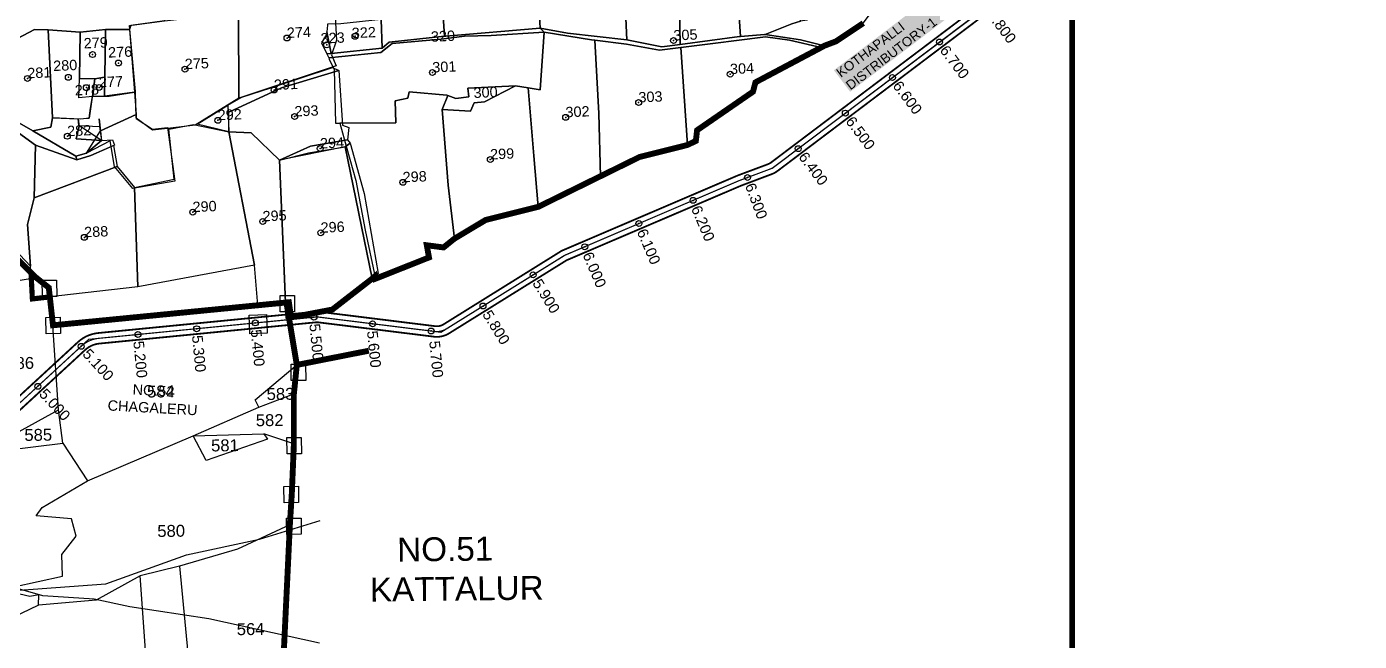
# Model space of a CAD drawing. Header units: inches. Extents: x 204181 to 273365, y 1587708 to 1600456.
# Drawn here: x 217638 to 219897, y 1593183 to 1594225 of the extents above; entities that cross this region are included whole.
import ezdxf
from ezdxf.enums import TextEntityAlignment as Align

# ---------------------------------------------------------------- set-up
doc = ezdxf.new("R2010")
doc.units = ezdxf.units.IN
doc.header["$LTSCALE"] = 15
doc.header["$MEASUREMENT"] = 0
doc.header["$PDMODE"] = 32
doc.header["$PDSIZE"] = 10
doc.linetypes.add('HIDDEN2', pattern=[0.1875, 0.125, -0.0625])
doc.linetypes.add('PHANTOM2', pattern=[1.25, 0.625, -0.125, 0.125, -0.125, 0.125, -0.125])
for name, color, linetype in [('288', 7, 'Continuous'), ('82', 7, 'Continuous'), ('CANAL1', 7, 'Continuous'), ('CSMark', 72, 'Continuous'), ('PLOT', 7, 'Continuous'), ('PLOT NO', 7, 'Continuous'), ('PLOTS', 7, 'Continuous'), ('PLOTS NO', 7, 'Continuous'), ('RAOD', 1, 'Continuous'), ('STRUCTURE', 5, 'Continuous'), ('text1', 7, 'Continuous'), ('text2', 7, 'Continuous'), ('VILLAGE BOUNDARY STONES', 1, 'Continuous'), ('VILLAGE BOUNDRY', 5, 'Continuous')]:
    doc.layers.add(name, color=color, linetype=linetype)
doc.styles.add('FONT1', font='Arial')
doc.styles.get("Standard").update_dxf_attribs({"font": 'arial.ttf'})

msp = doc.modelspace()

# ---------------------------------------------------------------- linework, layer by layer
at = {"layer": '288'}
msp.add_point((217735.4, 1593867.8), dxfattribs=at)
at = {"layer": 'CANAL1', "color": 200, "linetype": 'ByBlock', "ltscale": 40, "const_width": 3}
for points in [[(216626.5, 1593050.3), (217180.6, 1593272.3), (217338.6, 1593336.3, 0.090232), (217344.9, 1593340.3), (217724.6, 1593690.3, -0.163126), (217758.8, 1593705.6), (218125.8, 1593741.6, -0.055321), (218134.4, 1593741.5), (218330.6, 1593717.2, 0.171561), (218344.3, 1593720.2), (218544.8, 1593845), (218842.6, 1593972.4), (218894.8, 1593991.9, 0.072044), (218900, 1593994.8), (219275.4, 1594278.1), (219596.6, 1594539.2), (219783.4, 1594671.2, 0.271702), (219792.2, 1594690.6), (219765.1, 1594947), (219725.3, 1595266.8, -0.280153), (219741.9, 1595303.7), (219895.9, 1595409.5)], [(216633.5, 1593033.7), (217187.4, 1593255.7), (217345.3, 1593319.6, 0.090232), (217357.1, 1593327.1), (217736.8, 1593677, -0.163126), (217760.6, 1593687.7), (218127.6, 1593723.7, -0.055321), (218132.2, 1593723.7), (218328.4, 1593699.4, 0.171561), (218353.8, 1593705), (218553.2, 1593829), (218849.4, 1593955.6), (218901.1, 1593975, 0.072044), (218910.9, 1593980.4), (219286.6, 1594263.9), (219607.4, 1594524.8), (219793.8, 1594656.5, 0.271702), (219810.1, 1594692.5), (219782.9, 1594949), (219743.2, 1595269, -0.280153), (219752.1, 1595288.9), (219895.9, 1595387.7)]]:
    msp.add_lwpolyline(points, format="xyb", dxfattribs=at)
at = {"layer": 'CANAL1', "color": 1, "linetype": 'HIDDEN2', "ltscale": 5, "const_width": 2}
msp.add_lwpolyline([(216630, 1593042), (217184, 1593264), (217341.9, 1593328, 0.090232), (217351, 1593333.7), (217730.7, 1593683.6, -0.163126), (217759.7, 1593696.6), (218126.7, 1593732.7, -0.055321), (218133.3, 1593732.6), (218329.5, 1593708.3, 0.171561), (218349, 1593712.6), (218549, 1593837), (218846, 1593964), (218897.9, 1593983.5, 0.072044), (218905.5, 1593987.6), (219281, 1594271), (219602, 1594532), (219788.6, 1594663.8, 0.271702), (219801.1, 1594691.5), (219774, 1594948), (219734.2, 1595267.9, -0.280153), (219747, 1595296.3), (219895.9, 1595398.6)], format="xyb", dxfattribs=at)
at = {"layer": 'CSMark', "linetype": 'Continuous'}
for p in [(219185.5, 1594198.9), (219105.7, 1594138.7), (219025.8, 1594078.5), (218946, 1594018.2), (218859.9, 1593969.2), (218767.7, 1593930.5), (218675.8, 1593891.2), (218583.9, 1593851.9), (218496.3, 1593804.2), (218411.4, 1593751.4), (218124.8, 1593732.5), (217826.3, 1593703.2), (217925.8, 1593712.9), (218025.3, 1593722.7), (218224.1, 1593721.3), (218323.3, 1593709.1), (217730.1, 1593683.1), (217656.6, 1593615.3)]:
    msp.add_point(p, dxfattribs=at)
at = {"layer": 'PLOT'}
for points in [[(218949.5, 1594234.1), (218939.4, 1594366.4), (218924.4, 1594543.4), (218918.8, 1594644.1), (218898, 1594621.2), (218823.5, 1594593), (218831.5, 1594443.4), (218838, 1594361.9), (218848.2, 1594208.5), (218888.7, 1594211.9), (218890, 1594211.7), (218935, 1594229.8), (218949.5, 1594234.1)], [(218727.9, 1594615.7), (218690.5, 1594623.7), (218689.1, 1594621.9), (218634.1, 1594553.5), (218639.4, 1594524.1), (218644.8, 1594416.3), (218650, 1594312.7), (218651.9, 1594276.1), (218652.5, 1594264.3), (218655.3, 1594202.6), (218714.4, 1594190.9), (218745.6, 1594194.5), (218744.4, 1594254.2), (218741, 1594269.3), (218739.1, 1594381.7), (218732.2, 1594502), (218727.9, 1594615.7)], [(218768.7, 1594602.5), (218727.9, 1594615.7), (218732.2, 1594502), (218739.1, 1594381.7), (218741, 1594269.3), (218744.4, 1594254.2), (218745.6, 1594194.5), (218846.5, 1594208.4), (218848.2, 1594208.5), (218838, 1594361.9), (218831.5, 1594443.4), (218823.5, 1594593), (218768.7, 1594602.5)], [(218655.3, 1594202.6), (218652.5, 1594264.3), (218651.9, 1594276.1), (218650, 1594312.7), (218644.8, 1594416.3), (218639.4, 1594524.1), (218634.1, 1594553.5), (218600.1, 1594523.7), (218501.2, 1594437.2), (218502.1, 1594335), (218508.4, 1594222.2), (218554.8, 1594214.2), (218655.3, 1594202.6)], [(218508.4, 1594222.2), (218502.1, 1594335), (218501.2, 1594437.2), (218499.6, 1594435.9), (218384.8, 1594360.9), (218335.8, 1594326.2), (218340.3, 1594293.7), (218346, 1594208.8), (218348.3, 1594209), (218508.4, 1594222.2)], [(218335.8, 1594326.2), (218303.8, 1594339.3), (218230.8, 1594360.5), (218229.9, 1594361.1), (218233.7, 1594325), (218234.4, 1594318.2), (218237.8, 1594286.4), (218237.9, 1594285.1), (218237.6, 1594257), (218238.5, 1594237.2), (218240.5, 1594188.8), (218252.2, 1594198.5), (218346, 1594208.8), (218340.3, 1594293.7), (218335.8, 1594326.2)], [(217996.6, 1594249.1), (218156.6, 1594310.4), (218163.2, 1594202), (218154.3, 1594177.1), (218162.4, 1594158.3), (217997.4, 1594104), (217996.6, 1594249.1)], [(217728.5, 1594281.2), (217804.2, 1594271.7), (217868, 1594288.5), (217871.1, 1594234.9), (217814.1, 1594227), (217812.2, 1594220.1), (217771.1, 1594220.2), (217728.2, 1594215.5), (217673.8, 1594219.5), (217650.6, 1594220.2), (217584.4, 1594184.9), (217581.7, 1594155.3), (217567.2, 1594156.1), (217566.4, 1594186), (217603.7, 1594222.2), (217627.2, 1594240), (217644.5, 1594240.2), (217682.8, 1594270), (217728.5, 1594281.2)], [(219073.4, 1594254.3), (219065, 1594277.3), (219058.1, 1594274.9), (219017.3, 1594261.1), (219017.2, 1594262.5), (218995.9, 1594251), (218992.6, 1594249.6), (218960.4, 1594236.1), (218949.5, 1594234.1), (218935, 1594229.8), (218890, 1594211.7), (218949.6, 1594202.8), (218990.4, 1594192.7), (219010, 1594200.1), (219022.6, 1594208.6), (219056.2, 1594231), (219073.4, 1594254.3)], [(217996.6, 1594249.1), (217997.4, 1594104), (217923.3, 1594058.1), (217881.7, 1594053.1), (217850.7, 1594049.3), (217823.2, 1594069.7), (217822.4, 1594115.2), (217811.8, 1594227), (217871.1, 1594234.9), (217996.6, 1594249.1)], [(218240.5, 1594188.8), (218238.5, 1594237.2), (218170.1, 1594229.9), (218147.5, 1594229.2), (218147.6, 1594227.7), (218146.5, 1594216.2), (218154.2, 1594179.7), (218240.5, 1594188.8)], [(217673.8, 1594219.5), (217681.5, 1594070.5), (217678.5, 1594054.5), (217647.9, 1594048.6), (217625.4, 1594061.1), (217581.7, 1594155.3), (217584.4, 1594184.9), (217650.6, 1594220.2), (217673.8, 1594219.5)], [(217673.8, 1594219.5), (217728.2, 1594215.5), (217727.3, 1594137.2), (217753.2, 1594136.8), (217743.6, 1594069.8), (217729.5, 1594068.4), (217681.5, 1594070.5), (217673.8, 1594219.5)], [(217753.2, 1594136.8), (217727.3, 1594137.2), (217728.2, 1594215.5), (217771.1, 1594220.2), (217770.1, 1594139.2), (217753.2, 1594136.8)], [(217770.1, 1594139.2), (217771.1, 1594220.2), (217812.2, 1594220.1), (217820.6, 1594113.7), (217769.4, 1594107.3), (217770.1, 1594139.2)], [(218154.2, 1594179.7), (218146.5, 1594216.2), (218146.1, 1594211.9), (218137.6, 1594197.7), (218146.5, 1594178.8), (218154.2, 1594179.7)], [(218515.3, 1594215.9), (218508.4, 1594222.2), (218348.3, 1594209), (218346, 1594208.8), (218252.2, 1594198.5), (218240.5, 1594188.8), (218154.2, 1594179.7), (218146.5, 1594178.8), (218149.7, 1594171.9), (218238.4, 1594181.3), (218257.4, 1594196.6), (218340.5, 1594203.6), (218379.9, 1594208.9), (218425.5, 1594209.8), (218515.3, 1594215.9)], [(218488, 1594121.3), (218508.1, 1594118), (218515.3, 1594215.9), (218425.5, 1594209.8), (218379.9, 1594208.9), (218340.5, 1594203.6), (218257.4, 1594196.6), (218238.4, 1594181.3), (218149.7, 1594171.9), (218150.7, 1594170), (218159, 1594152.1), (218161, 1594061.1), (218168.4, 1594061.1), (218263.3, 1594061.7), (218262.3, 1594099.1), (218283.7, 1594103.9), (218286.3, 1594114.4), (218350, 1594108.8), (218351.5, 1594108.2), (218365.3, 1594103), (218387.6, 1594105.8), (218385.4, 1594120.6), (218466.7, 1594124.8), (218488, 1594121.3)], [(218601.3, 1594201.9), (218595.4, 1594202.6), (218515.3, 1594215.9), (218508.1, 1594118), (218488, 1594121.3), (218497.7, 1594005.9), (218505, 1593919.5), (218610.7, 1593971.5), (218607.9, 1594077.7), (218601.3, 1594201.9)], [(218890, 1594211.7), (218888.7, 1594211.9), (218848.2, 1594208.5), (218846.5, 1594208.4), (218745.6, 1594194.5), (218714.4, 1594190.9), (218655.3, 1594202.6), (218554.8, 1594214.2), (218508.4, 1594222.2), (218515.3, 1594215.9), (218595.4, 1594202.6), (218601.3, 1594201.9), (218655, 1594195.4), (218710.4, 1594184.9), (218746.9, 1594189.6), (218801.1, 1594196.5), (218890.5, 1594207.9), (218931.4, 1594202), (218984.7, 1594189.6), (218987.7, 1594191.2), (218990.4, 1594192.7), (218949.6, 1594202.8), (218890, 1594211.7)], [(218984.7, 1594189.6), (218931.4, 1594202), (218890.5, 1594207.9), (218801.1, 1594196.5), (218746.9, 1594189.6), (218758, 1594024.4), (218772.3, 1594031.2), (218774.4, 1594049.4), (218869.2, 1594114.7), (218873.4, 1594130.6), (218984.7, 1594189.6)], [(218746.9, 1594189.6), (218710.4, 1594184.9), (218655, 1594195.4), (218601.3, 1594201.9), (218607.9, 1594077.7), (218610.7, 1593971.5), (218615.1, 1593973.6), (218677, 1594004.1), (218756.4, 1594023.6), (218758, 1594024.4), (218746.9, 1594189.6)], [(217749.1, 1594106.5), (217749.1, 1594106.5), (217753.2, 1594136.8), (217770.1, 1594139.2), (217769.4, 1594107.3), (217749.1, 1594106.5)], [(217750.5, 1594106.7), (217750.5, 1594106.7), (217753.2, 1594136.8), (217770.1, 1594139.2), (217769.4, 1594107.3), (217750.5, 1594106.7)], [(217980.4, 1594080.2), (217980.4, 1594080.2), (217978.6, 1594092.1), (218002.3, 1594105.5), (218051.8, 1594121.2), (218156, 1594155.5), (218166.8, 1594150.6), (218069.6, 1594121.3), (217980.4, 1594080.2)], [(217980.4, 1594080.2), (218069.6, 1594121.3), (218166.8, 1594150.6), (218173.1, 1594057.9), (218183.7, 1594054.1), (218181.8, 1594033.3), (218119.1, 1594022.4), (218066.2, 1593998.7), (218018, 1594045.1), (217980.2, 1594046.6), (217980.4, 1594080.2)], [(217727.3, 1594137.2), (217727.3, 1594137.2), (217753.2, 1594136.8), (217749.1, 1594106.5), (217726, 1594104.4), (217727.3, 1594137.2)], [(217727.3, 1594137.2), (217727.3, 1594137.2), (217753.2, 1594136.8), (217749.1, 1594106.5), (217726, 1594104.4), (217727.3, 1594137.2)], [(218341.9, 1594084.7), (218390.3, 1594081.6), (218396.4, 1594096.1), (218413.9, 1594097.4), (218466.7, 1594124.8), (218385.4, 1594120.6), (218387.6, 1594105.8), (218365.3, 1594103), (218351.5, 1594108.2), (218341.9, 1594084.7)], [(218488, 1594121.3), (218466.7, 1594124.8), (218413.9, 1594097.4), (218396.4, 1594096.1), (218390.3, 1594081.6), (218341.9, 1594084.7), (218352.4, 1593956.4), (218362.8, 1593865.5), (218364.5, 1593866.9), (218415.8, 1593897.2), (218505, 1593919.5), (218497.7, 1594005.9), (218488, 1594121.3)], [(217342.2, 1593991.6), (217478.9, 1594011.2), (217575.3, 1594075.1), (217580.2, 1594097), (217611.5, 1594053.8), (217652.3, 1594024.3), (217650.3, 1593934.6), (217639, 1593889.8), (217644.3, 1593818.8), (217571.5, 1593895.1), (217342.2, 1593991.6)], [(217762.6, 1594048.2), (217760.8, 1594068.7), (217764.3, 1594032), (217726.2, 1594057.3), (217724.9, 1594068.7), (217743.6, 1594069.8), (217746, 1594086.8), (217749.1, 1594106.5), (217777.2, 1594107.1), (217820.6, 1594113.7), (217823.4, 1594075.9), (217762.6, 1594048.2)], [(218351.5, 1594108.2), (218350, 1594108.8), (218286.3, 1594114.4), (218283.7, 1594103.9), (218262.3, 1594099.1), (218263.3, 1594061.7), (218168.4, 1594061.1), (218180.5, 1594018.7), (218195.9, 1593964.3), (218211.3, 1593880.2), (218228.9, 1593797.6), (218319.8, 1593833.7), (218316.1, 1593854.4), (218344.5, 1593850.7), (218362.8, 1593865.5), (218352.4, 1593956.4), (218341.9, 1594084.7), (218351.5, 1594108.2)], [(217724.9, 1594068.7), (217726.7, 1594056.2), (217721.7, 1594034.6), (217764.3, 1594032), (217739.3, 1594010.4), (217720.7, 1594005.7), (217647.9, 1594048.6), (217678.5, 1594054.5), (217681.5, 1594070.5), (217724.9, 1594068.7), (217724.9, 1594068.7)], [(217762, 1594048.1), (217762.6, 1594048.2), (217823.4, 1594075.9), (217823.4, 1594069.4), (217851, 1594051.1), (217876.3, 1594054.1), (217888.9, 1593963.2), (217817.8, 1593950.5), (217786.8, 1593987.9), (217779.4, 1594031.6), (217739.3, 1594010.4), (217762.6, 1594048.2), (217762, 1594048.1), (217762, 1594048.1)], [(217980.2, 1594046.6), (217926.9, 1594059.8), (217978.6, 1594092.1), (217980.2, 1594046.6)], [(217611.5, 1594053.8), (217611.5, 1594053.8), (217625.4, 1594061.1), (217647.9, 1594048.6), (217720.7, 1594005.7), (217722.5, 1593999.4), (217652.3, 1594024.3), (217611.5, 1594053.8)], [(217724.9, 1594068.7), (217726.2, 1594057.3), (217761, 1594055.9), (217764.3, 1594032), (217721.7, 1594034.6), (217726.7, 1594056.2), (217724.9, 1594068.7), (217724.9, 1594068.7)], [(217820.6, 1593952.6), (217887.8, 1593966.3), (217878.4, 1594051.1), (217920.4, 1594059.1), (217980.2, 1594046.6), (218024.2, 1593820.6), (217826.1, 1593783.8), (217820.6, 1593952.6)], [(217722.5, 1593999.4), (217720.7, 1594005.7), (217739.3, 1594010.4), (217764.3, 1594032), (217783.1, 1594033), (217786.4, 1594024.2), (217746.5, 1594006.3), (217722.5, 1593999.4)], [(218066.2, 1593998.7), (218119.1, 1594022.4), (218181.8, 1594033.3), (218186.4, 1594027.3), (218177.4, 1594021.3), (218066.2, 1593998.7)], [(218177.4, 1594021.3), (218186.4, 1594027.3), (218209.9, 1593942.3), (218233.8, 1593806.5), (218223.6, 1593797.9), (218177.4, 1594021.3), (218177.4, 1594021.3)], [(217652.3, 1594024.3), (217722.5, 1593999.4), (217746.5, 1594006.3), (217785, 1594023.4), (217790.9, 1593987.7), (217650.3, 1593934.6), (217652.3, 1594024.3)], [(218066.2, 1593998.7), (218115.3, 1594011.2), (218177.4, 1594021.3), (218223.6, 1593797.9), (218155.9, 1593745.4), (218077.9, 1593730.2), (218066.2, 1593998.7)], [(217650.3, 1593934.6), (217790.9, 1593987.7), (217820.6, 1593952.6), (217826.1, 1593783.8), (217647.3, 1593763.5), (217644.3, 1593818.8), (217639, 1593889.8), (217650.3, 1593934.6)]]:
    msp.add_lwpolyline(points, close=True, dxfattribs=at)
for points in [[(218029.5, 1593752.7), (218024.2, 1593820.6), (217980.2, 1594046.6), (217980.2, 1594046.6)], [(217980.2, 1594046.6), (218018, 1594045.1), (218066.2, 1593998.7), (218076.7, 1593757.3)], [(217235.1, 1593823.2), (217393.8, 1593755.7), (217524.5, 1593777.9), (217653.4, 1593799.7)], [(217698.7, 1593519), (217691.6, 1593575.3), (217682.2, 1593718.7)], [(218031.4, 1593579.8), (218024.9, 1593592.5), (218095.7, 1593651.5)], [(217295.2, 1593227.9), (217364.4, 1593219.1), (217464.5, 1593239.6), (217473.4, 1593228.4), (217538.5, 1593250.4), (217616.1, 1593275.3), (217698.1, 1593293.6), (217697.1, 1593329.9), (217721.8, 1593361.3), (217713.7, 1593390.8), (217653.8, 1593395.5), (217663.7, 1593409.6), (217740.7, 1593455), (217919.9, 1593531.4), (218031.4, 1593579.8), (218090.7, 1593602.3)], [(217556.7, 1593501.3), (217691.6, 1593575.3)], [(218090.7, 1593517.6), (218039.6, 1593534.8), (218046.1, 1593525.6), (217941.8, 1593489.3), (217919.9, 1593531.4), (218039.6, 1593534.8)], [(217459.8, 1593477.1), (217556.7, 1593501.3), (217698.7, 1593519), (217740.7, 1593455)], [(218083.9, 1593380.5), (217995.3, 1593339.1), (217896.6, 1593310.1), (217829.8, 1593293.8), (217755.3, 1593252.8), (217657.7, 1593244.3), (217658.2, 1593261.5), (217642.9, 1593259.2), (217597, 1593269.4)], [(217896.6, 1593310.1), (217910.6, 1593162.6), (217926.9, 1593096.4), (217962.5, 1592897.6)], [(217883.7, 1592880.4), (217838.9, 1593167.8), (217829.8, 1593293.8)], [(217657.7, 1593244.3), (217557, 1593196), (217538.5, 1593250.4)]]:
    msp.add_lwpolyline(points, dxfattribs=at)
at = {"layer": 'PLOTS'}
msp.add_lwpolyline([(218014.8, 1593735.9), (218044.2, 1593737.2), (218045.6, 1593705.6), (218016.2, 1593704.3)], close=True, dxfattribs=at)
at = {"layer": 'PLOTS NO', "color": 7}
for p in [(218079.1, 1594205.7), (218194.4, 1594208.6), (218734.6, 1594201.4), (218146.3, 1594194), (217749.3, 1594177.6), (217793.2, 1594163.3), (217639, 1594137.3), (217708.3, 1594139.1), (217906, 1594152.8), (218325.7, 1594147.3), (218830.6, 1594144.4), (217738.8, 1594121.6), (217738.8, 1594121.6), (217760.5, 1594122), (218057.2, 1594117.6), (218675.3, 1594096.4), (217961.9, 1594066.2), (218092, 1594072.6), (218551.6, 1594071.2), (217706.6, 1594039.2), (218135.3, 1594018.3), (218423.8, 1593999.7), (218275.5, 1593961), (217919.2, 1593910.5), (218037.9, 1593894.8), (218136.3, 1593875.5)]:
    msp.add_point(p, dxfattribs=at)
at = {"layer": 'RAOD'}
for points in [[(218133.9, 1593179.8), (217946.4, 1593221.3), (217812.3, 1593241.5), (217752.2, 1593254.3), (217664.8, 1593260), (217583.8, 1593283.1), (217440.3, 1593373.9), (217279.8, 1593504.1), (217202.1, 1593566.2), (217158.3, 1593574.7), (217132.6, 1593575.5)], [(217625.2, 1593269.7), (217771.9, 1593280.4), (217908.6, 1593329.5), (218032.6, 1593356.1), (218135.3, 1593387.6)]]:
    msp.add_lwpolyline(points, dxfattribs=at)
at = {"layer": 'text2', "color": 5, "const_width": 10}
msp.add_lwpolyline([(205712.3, 1599556.1), (219410.4, 1599556.1), (219410.4, 1589956.2), (205712.3, 1589956.2)], close=True, dxfattribs=at)
at = {"layer": 'text2', "color": 0, "linetype": 'Continuous'}
msp.add_lwpolyline([(216630, 1593042), (217184, 1593264), (217347, 1593330), (217743, 1593695), (218130, 1593733), (218340, 1593707), (218549, 1593837), (218846, 1593964), (218902, 1593985), (219281, 1594271), (219602, 1594532), (219803, 1594674), (219774, 1594948), (219732, 1595286), (219895.9, 1595398.6)], dxfattribs=at)
at = {"layer": 'VILLAGE BOUNDARY STONES'}
for points in [[(217663.9, 1593795.1), (217688.3, 1593795.4), (217688.6, 1593767.7), (217664.3, 1593767.5)], [(218067.3, 1593769), (218091.6, 1593769.2), (218092, 1593741.6), (218067.6, 1593741.3)], [(217670.1, 1593732), (217694.5, 1593732.3), (217694.8, 1593704.7), (217670.4, 1593704.4)], [(218086, 1593652.6), (218110.3, 1593652.9), (218110.7, 1593625.2), (218086.3, 1593625)], [(218078.8, 1593528.4), (218103.1, 1593528.7), (218103.4, 1593501), (218079.1, 1593500.8)], [(218073.9, 1593445.6), (218098.3, 1593445.9), (218098.6, 1593418.2), (218074.3, 1593418)], [(218078.4, 1593391.8), (218102.8, 1593392), (218103.1, 1593364.4), (218078.7, 1593364.1)]]:
    msp.add_lwpolyline(points, close=True, dxfattribs=at)
at = {"layer": 'VILLAGE BOUNDRY', "color": 5, "linetype": 'HIDDEN2', "ltscale": 20, "const_width": 10}
msp.add_lwpolyline([(219056.2, 1594231), (219010, 1594200.1), (218990.4, 1594192.7), (218984.7, 1594189.6), (218873.4, 1594130.6), (218869.2, 1594114.7), (218774.4, 1594049.4), (218772.3, 1594031.2), (218758, 1594024.4), (218677, 1594004.1), (218610.7, 1593971.5), (218505, 1593919.5), (218415.8, 1593897.2), (218362.8, 1593865.5), (218344.5, 1593850.7), (218316.1, 1593854.4), (218319.8, 1593833.7), (218228.9, 1593797.6), (218228.1, 1593801.8), (218223.6, 1593797.9), (218155.9, 1593745.4), (218086, 1593732.1), (218082.2, 1593757.8), (217682.2, 1593718.7), (217675.1, 1593782.5), (217653.4, 1593799.7), (217593.5, 1593858.8)], dxfattribs=at)
at = {"layer": 'VILLAGE BOUNDRY', "color": 5, "linetype": 'HIDDEN2', "ltscale": 20}
msp.add_lwpolyline([(217593.5, 1593858.8, 10, 10, 0), (217653.4, 1593799.7, 10, 10, 0), (217675.1, 1593782.5, 10, 10, 0), (217682.2, 1593718.7, 10, 10, 0), (218078, 1593757.4, 10, 10, 0), (218080.9, 1593740.4, 10, 10, 0), (218095.7, 1593651.5, 10, 10, 0), (218217.8, 1593675.6, 10, 10, 0), (218095.7, 1593651.5, 10, 10, 0), (218090.7, 1593602.3, 10, 10, 0), (218090.7, 1593517.6, 10, 10, 0), (218087.2, 1593433.5, 10, 10, 0), (218083.9, 1593380.5, 10, 10, 0), (218070.7, 1593103.7, 10, 10, 0)], format="xyseb", dxfattribs=at)
at = {"layer": 'VILLAGE BOUNDRY', "linetype": 'PHANTOM2', "ltscale": 5, "const_width": 8.77}
msp.add_lwpolyline([(217676.8, 1593766.8), (217647.3, 1593763.5), (217644.9, 1593808.1)], dxfattribs=at)

# ---------------------------------------------------------------- texts
at = {"layer": '82', "color": 7, "insert": (217776.5, 1593621.1), "char_height": 17.548, "width": 153.615, "attachment_point": 1, "rotation": 356.8943}
msp.add_mtext('\\pxqc;NO.52 CHAGALERU', dxfattribs=at)
at = {"layer": 'CSMark', "color": 1, "linetype": 'Continuous', "style": 'FONT1'}
for s, rotation, p in [('6.800', 307.0388, (219271.9, 1594250.4)), ('6.700', 307.0388, (219192.1, 1594190.1)), ('6.600', 307.0388, (219112.3, 1594129.9)), ('6.500', 307.0388, (219032.5, 1594069.7)), ('6.400', 307.0388, (218952.6, 1594009.4)), ('6.300', 290.556, (218863.8, 1593958.9)), ('6.200', 293.152, (218772.1, 1593920.4)), ('6.100', 293.152, (218680.1, 1593881.1)), ('6.000', 293.152, (218588.2, 1593841.8)), ('5.900', 301.882, (218502.1, 1593794.9)), ('5.800', 301.882, (218417.2, 1593742)), ('5.400', 275.608, (218026.4, 1593711.8)), ('5.500', 275.608, (218125.9, 1593721.5)), ('5.200', 275.608, (217827.3, 1593692.2)), ('5.300', 275.608, (217926.8, 1593702)), ('5.100', 312.6673, (217737.6, 1593675)), ('5.000', 312.6673, (217664, 1593607.3))]:
    msp.add_text(s, height=18, rotation=rotation, dxfattribs=at).set_placement(p, align=Align.MIDDLE_LEFT)
for s, p in [('5.600', (218229.8, 1593646.9)), ('5.700', (218335.3, 1593629.9))]:
    msp.add_text(s, height=18, rotation=275.608, dxfattribs=at).set_placement(p, align=Align.MIDDLE_RIGHT)
at = {"layer": 'PLOT NO'}
for s, p in [('586', (217626.6, 1593654.7)), ('584', (217865.2, 1593606.6)), ('583', (218068, 1593602.4)), ('582', (218049.6, 1593557.9)), ('585', (217657.2, 1593533)), ('581', (217973.8, 1593515.2)), ('580', (217882.6, 1593370.2)), ('564', (218017.3, 1593203.7))]:
    msp.add_text(s, height=20.19, rotation=0.6654, dxfattribs=at).set_placement(p, align=Align.MIDDLE_CENTER)
at = {"layer": 'PLOTS NO', "color": 7}
for s, p in [('279', (217734.6, 1594188)), ('274', (218079.1, 1594205.7)), ('323', (218136.3, 1594196.2)), ('322', (218189.2, 1594205.4)), ('320', (218323.4, 1594199.3)), ('305', (218734.6, 1594201.4)), ('276', (217776, 1594172.4)), ('280', (217682.9, 1594149.7)), ('275', (217906, 1594152.8)), ('301', (218325.7, 1594147.3)), ('304', (218830.6, 1594144.4)), ('281', (217639, 1594137.3)), ('277', (217760.5, 1594122)), ('278', (217719.6, 1594108.3)), ('291', (218057.2, 1594117.6)), ('300', (218395.7, 1594104)), ('303', (218675.3, 1594096.4)), ('292', (217961.9, 1594066.2)), ('293', (218092, 1594072.6)), ('302', (218551.6, 1594071.2)), ('282', (217706.6, 1594039.2)), ('294', (218135.3, 1594018.3)), ('299', (218423.8, 1593999.7)), ('298', (218275.5, 1593961)), ('290', (217919.2, 1593910.5)), ('295', (218037.9, 1593894.8)), ('296', (218136.3, 1593875.5)), ('288', (217735.4, 1593867.8))]:
    msp.add_text(s, height=17.55, rotation=2.5251, dxfattribs=at).set_placement(p)
at = {"layer": 'STRUCTURE', "color": 5, "insert": (219008.6, 1594150.8), "char_height": 16, "width": 281.298, "attachment_point": 1, "rotation": 37.1906, "style": 'FONT1', "bg_fill": 1, "box_fill_scale": 1.1, "bg_fill_color": 7, "bg_fill_true_color": 16777215, "bg_fill_transparency": 0}
msp.add_mtext('{\\C1;KOTHAPALLI DISTRIBUTORY-1}', dxfattribs=at)
at = {"layer": 'text1', "color": 1, "insert": (218218.6, 1593358), "char_height": 40.38, "width": 294.641, "attachment_point": 1, "rotation": 0.6654}
msp.add_mtext('   NO.51 KATTALUR', dxfattribs=at)

doc.saveas('drawing.dxf')
